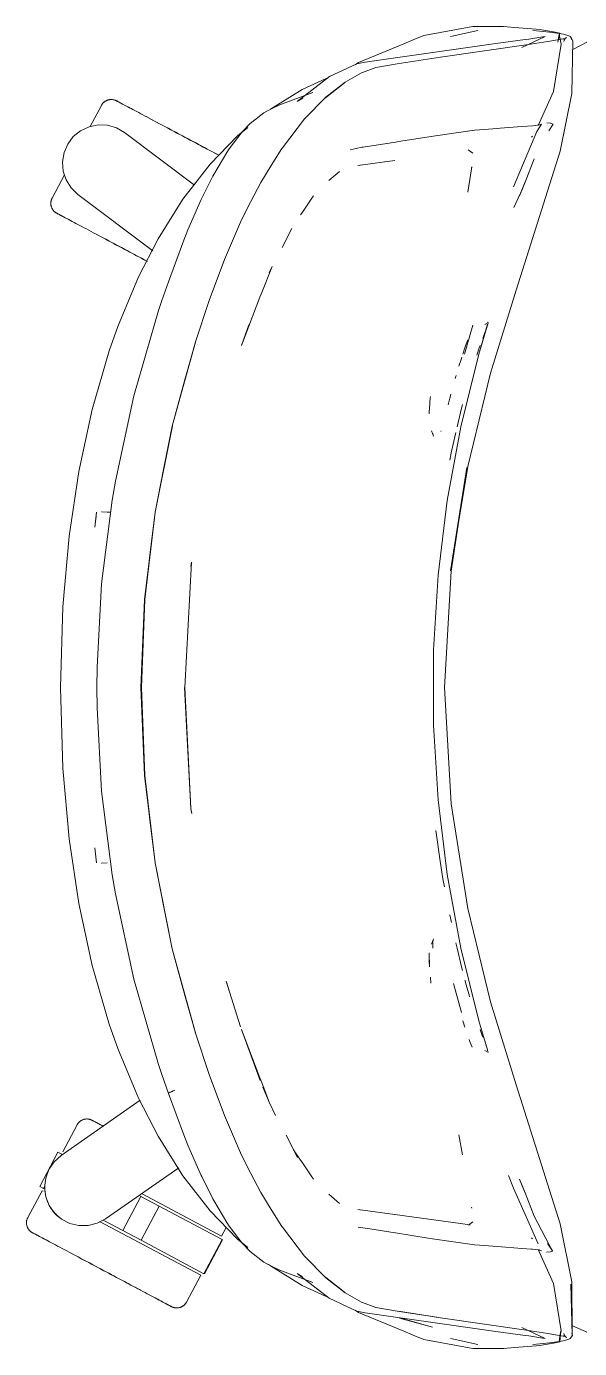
# Model space of a CAD drawing. Header units: millimetres. Extents: x 155927 to 295199, y -4084 to 97293.
# Drawn here: x 185761.5 to 185961.5, y 11072.8 to 11550.7 of the extents above; entities that cross this region are included whole.
import ezdxf

# ---------------------------------------------------------------- set-up
doc = ezdxf.new("R2010")
doc.units = ezdxf.units.MM
doc.header["$MEASUREMENT"] = 0
doc.layers.add('G-IMPT', color=8, linetype='CONTINUOUS', lineweight=9)
doc.layers.add('I-FURN', color=8, linetype='CONTINUOUS', lineweight=9)

msp = doc.modelspace()

# ---------------------------------------------------------------- linework, layer by layer
at = {"layer": 'G-IMPT'}
for p, q in [((185922.88, 11550.64), (185905.19, 11547.4)), ((185922.88, 11550.64), (185929.85, 11550.67)), ((185929.85, 11550.67), (185934.02, 11550.67)), ((185937.98, 11550.33), (185934.02, 11550.67)), ((185947.3, 11549.52), (185937.98, 11550.33)), ((185897.96, 11544.42), (185901.33, 11545.81)), ((185905.19, 11547.4), (185901.33, 11545.81)), ((185915.44, 11547.19), (185914.87, 11547.03)), ((185924.75, 11549.23), (185915.44, 11547.19)), ((185931.16, 11544.46), (185941.83, 11545.9)), ((185949.01, 11547.09), (185940.61, 11543.1)), ((185943.12, 11546.11), (185941.83, 11545.9)), ((185943.12, 11546.11), (185948.14, 11546.94)), ((185947.13, 11549.01), (185944.54, 11549.22)), ((185951.82, 11548.49), (185947.13, 11549.01)), ((185947.3, 11549.52), (185947.77, 11549.48)), ((185947.77, 11549.48), (185952.02, 11548.67)), ((185949.01, 11547.09), (185948.14, 11546.94)), ((185956.25, 11546.29), (185949.98, 11545.18)), ((185952.43, 11548.41), (185951.82, 11548.49)), ((185952.02, 11548.67), (185954.34, 11548.23)), ((185952.43, 11548.41), (185955.71, 11547.88)), ((185953.62, 11544.95), (185954.34, 11548.23)), ((185953.62, 11544.95), (185954.11, 11547.82)), ((185954.11, 11547.82), (185954.79, 11544.24)), ((185955.63, 11546.12), (185956.72, 11546.68)), ((185955.63, 11546.12), (185956.25, 11546.29)), ((185957.58, 11547.33), (185955.71, 11547.88)), ((185955.82, 11545.24), (185955.9, 11545.74)), ((185956.22, 11546.28), (185955.9, 11545.74)), ((185956.22, 11546.28), (185956.72, 11546.68)), ((185957.58, 11547.33), (185958.11, 11547)), ((185958.11, 11547), (185958.49, 11546.51)), ((185959.09, 11545.47), (185958.49, 11546.51)), ((185958.62, 11545.89), (185958.49, 11546.51)), ((185958.49, 11546.51), (185958.51, 11546.43)), ((185958.62, 11545.89), (185958.51, 11546.43)), ((185959.03, 11542.28), (185966.93, 11546.43)), ((185881.51, 11537.62), (185897.96, 11544.42)), ((185931.16, 11544.46), (185883.95, 11537.78)), ((185942.13, 11544.07), (185911.25, 11539.51)), ((185949.98, 11545.18), (185942.13, 11544.07)), ((185952.08, 11527.19), (185954.79, 11544.24)), ((185958.71, 11526.49), (185959.09, 11545.47)), ((185877.59, 11535.57), (185880.95, 11537.14)), ((185880.34, 11536.85), (185881.51, 11537.62)), ((185883.95, 11537.78), (185880.95, 11537.14)), ((185887.82, 11535.82), (185895.49, 11537.12)), ((185911.25, 11539.51), (185895.49, 11537.12)), ((185859.36, 11523.59), (185871.07, 11532.53)), ((185869.88, 11531.86), (185861.25, 11527.88)), ((185877.59, 11535.57), (185871.07, 11532.53)), ((185876.77, 11530.57), (185882.6, 11533.85)), ((185882.6, 11533.85), (185883.02, 11534.07)), ((185887.82, 11535.82), (185883.02, 11534.07)), ((185861.25, 11527.88), (185849.8, 11520.76)), ((185865.02, 11526.82), (185853.11, 11522.31)), ((185869.59, 11524.84), (185876.54, 11530.24)), ((185869.59, 11524.84), (185873.17, 11527.65)), ((185876.77, 11530.57), (185869.8, 11525.15)), ((185876.54, 11530.24), (185873.17, 11527.65)), ((185952.08, 11527.19), (185946.47, 11514.84)), ((185958.71, 11526.49), (185954.51, 11505.53)), ((185850.88, 11521.24), (185853.11, 11522.31)), ((185859.36, 11523.59), (185861.4, 11524.75)), ((185862.07, 11517.25), (185869.8, 11525.15)), ((185847.31, 11519.45), (185842.45, 11515.59)), ((185847.31, 11519.45), (185848.45, 11520.06)), ((185848.45, 11520.06), (185850.88, 11521.24)), ((185862.07, 11517.25), (185854.05, 11506.81)), ((185839.55, 11512.56), (185834.84, 11506.43)), ((185837.88, 11511.14), (185841.56, 11514.14)), ((185842.45, 11515.59), (185839.55, 11512.56)), ((185909.42, 11511.17), (185923.49, 11513.21)), ((185923.57, 11513.22), (185923.49, 11513.21)), ((185923.57, 11513.22), (185931.82, 11513.83)), ((185931.82, 11513.83), (185932.8, 11513.91)), ((185932.8, 11513.91), (185940.66, 11514.47)), ((185945.97, 11512.69), (185937.54, 11492.71)), ((185940.66, 11514.47), (185944.54, 11514.76)), ((185944.62, 11514.77), (185944.54, 11514.76)), ((185944.62, 11514.77), (185947, 11515.07)), ((185947.73, 11515.36), (185945.97, 11512.69)), ((185947.01, 11515.07), (185947, 11515.07)), ((185947.01, 11515.07), (185947.73, 11515.36)), ((185949.65, 11515.83), (185951, 11515.66)), ((185950.35, 11512.9), (185951.88, 11515.38)), ((185951.94, 11515.36), (185950.35, 11512.9)), ((185951.88, 11515.38), (185950.39, 11512.91)), ((185951, 11515.66), (185951.88, 11515.38)), ((185951.94, 11515.36), (185951.88, 11515.38)), ((185837.88, 11511.14), (185827.92, 11500.85)), ((185894.95, 11508.89), (185883.22, 11507.08)), ((185894.95, 11508.89), (185895.56, 11508.98)), ((185896.07, 11509.06), (185895.56, 11508.98)), ((185909.42, 11511.17), (185896.07, 11509.06)), ((185944.52, 11510.97), (185944.08, 11510.7)), ((185829.24, 11497.15), (185833.97, 11505.14)), ((185834.84, 11506.43), (185833.97, 11505.14)), ((185849.99, 11500.46), (185853.88, 11506.55)), ((185853.88, 11506.55), (185854.05, 11506.81)), ((185878.61, 11506.13), (185880.77, 11506.59)), ((185880.77, 11506.59), (185882.76, 11507.01)), ((185883.22, 11507.08), (185882.76, 11507.01)), ((185922.84, 11504.83), (185921.2, 11506.11)), ((185938.52, 11455.29), (185954.51, 11505.53)), ((185941.83, 11494.35), (185945.09, 11502.82)), ((185818.12, 11488.25), (185827.92, 11500.85)), ((185849.99, 11500.46), (185846.23, 11494.23)), ((185870.79, 11494.93), (185874.7, 11498.26)), ((185894.65, 11502.21), (185881.29, 11500.43)), ((185881.29, 11500.43), (185881.76, 11500.57)), ((185922.48, 11499.88), (185921.08, 11490.72)), ((185922.48, 11499.88), (185922.44, 11499.53)), ((185828.94, 11496.55), (185824.93, 11488.54)), ((185828.94, 11496.55), (185829.24, 11497.15)), ((185842.66, 11487.44), (185846.23, 11494.23)), ((185941.84, 11494.55), (185939.81, 11489.43)), ((185939.82, 11489.45), (185941.84, 11494.55)), ((185941.83, 11494.35), (185939.82, 11489.45)), ((185809.14, 11473.95), (185818.12, 11488.25)), ((185824.71, 11488.09), (185824.93, 11488.54)), ((185864.52, 11488.29), (185861.03, 11483.16)), ((185864.52, 11488.29), (185865.27, 11489.4)), ((185940.81, 11491.97), (185937.77, 11485.26)), ((185824.71, 11488.09), (185819.94, 11477.14)), ((185842.66, 11487.44), (185839.27, 11480.71)), ((185833.09, 11466.48), (185839.27, 11480.71)), ((185861.03, 11483.16), (185860.63, 11482.58)), ((185802.05, 11460.18), (185809.14, 11473.95)), ((185819.94, 11477.14), (185818.46, 11473.45)), ((185857.5, 11477.69), (185853.95, 11470.71)), ((185812.86, 11458.38), (185818.46, 11473.45)), ((185827.63, 11451.6), (185833.09, 11466.48)), ((185794.54, 11442.2), (185802.05, 11460.18)), ((185846.6, 11454.52), (185850.32, 11463.85)), ((185850.32, 11463.85), (185849.32, 11461.6)), ((185812.86, 11458.38), (185810.52, 11451.56)), ((185929.34, 11425.32), (185938.52, 11455.29)), ((185809.33, 11447.95), (185810.52, 11451.56)), ((185827.63, 11451.6), (185822.63, 11436.69)), ((185839.22, 11435.35), (185845.94, 11452.8)), ((185845.94, 11452.8), (185846.6, 11454.52)), ((185809.33, 11447.95), (185800.38, 11417.13)), ((185794.54, 11442.2), (185791.46, 11433.47)), ((185839.22, 11435.35), (185841.95, 11442.78)), ((185919.92, 11432.26), (185922.95, 11442.69)), ((185925.11, 11432.27), (185928.38, 11443.49)), ((185925.11, 11432.27), (185928.23, 11443.09)), ((185925.11, 11432.27), (185928.17, 11442.8)), ((185927.29, 11442.95), (185927.9, 11443.34)), ((185927.29, 11442.95), (185927.5, 11443.1)), ((185928.17, 11442.8), (185928.23, 11443.09)), ((185928.38, 11443.49), (185928.25, 11443.73)), ((185814.24, 11406.19), (185822.63, 11436.69)), ((185814.24, 11406.19), (185822.67, 11436.6)), ((185818.9, 11423.44), (185822.67, 11436.6)), ((185921.04, 11437.44), (185920.28, 11435.28)), ((185926.49, 11438.04), (185926.84, 11439.02)), ((185926.84, 11439.02), (185927.24, 11440.09)), ((185791.46, 11433.47), (185785.29, 11412.23)), ((185918.56, 11405.95), (185925.11, 11432.27)), ((185918.88, 11431.13), (185918.63, 11430.34)), ((185920.03, 11434.56), (185919.26, 11432.26)), ((185920.03, 11434.56), (185920.28, 11435.28)), ((185924.48, 11432.26), (185924.33, 11431.81)), ((185924.48, 11432.26), (185925.22, 11434.49)), ((185925.51, 11435.29), (185925.22, 11434.49)), ((185918.63, 11430.34), (185917.84, 11427.85)), ((185818.9, 11423.44), (185814.24, 11406.19)), ((185916.85, 11424.56), (185916.52, 11423.44)), ((185929.34, 11425.32), (185921.03, 11391.63)), ((185793.72, 11386.34), (185800.38, 11417.13)), ((185907.52, 11416.41), (185907.56, 11416.9)), ((185914.94, 11417.77), (185913.95, 11413.91)), ((185914.94, 11417.77), (185914.55, 11416.24)), ((185785.29, 11412.23), (185780.47, 11389.86)), ((185907.25, 11412.71), (185907.15, 11411.33)), ((185907.25, 11412.71), (185907.52, 11416.41)), ((185917.25, 11405.93), (185918.8, 11412.69)), ((185918.8, 11412.69), (185919.14, 11413.97)), ((185907.14, 11410.64), (185907.15, 11411.33)), ((185808.07, 11375.06), (185814.28, 11406.31)), ((185814.28, 11406.31), (185808.07, 11375.14)), ((185814.24, 11406.19), (185811.17, 11391.17)), ((185908.68, 11402.54), (185907.99, 11404.49)), ((185908.68, 11402.54), (185908.46, 11403.59)), ((185911.35, 11404.22), (185911.48, 11404.55)), ((185911.37, 11404.22), (185911.48, 11404.55)), ((185918.56, 11405.95), (185913.63, 11379.28)), ((185915.09, 11396.54), (185916.79, 11403.96)), ((185914.61, 11393.91), (185915.09, 11396.54)), ((185776.98, 11366.44), (185780.47, 11389.86)), ((185808.07, 11375.06), (185811.17, 11391.17)), ((185921.03, 11391.63), (185914.77, 11353.89)), ((185914.77, 11353.89), (185920.77, 11391.25)), ((185915.03, 11353.72), (185920.77, 11391.25)), ((185792.53, 11379.42), (185793.72, 11386.34)), ((185788.72, 11349.25), (185792.53, 11379.42)), ((185913.63, 11379.28), (185910.34, 11352.36)), ((185786.88, 11375.15), (185786.23, 11369.73)), ((185786.8, 11373.5), (185786.23, 11369.73)), ((185788.65, 11375.18), (185790.74, 11375.1)), ((185788.65, 11375.18), (185788.76, 11375.18)), ((185791.98, 11375.06), (185790.74, 11375.1)), ((185804.24, 11343.55), (185808.07, 11375.14)), ((185804.28, 11343.51), (185808.07, 11375.06)), ((185806.12, 11359.59), (185808.07, 11375.06)), ((185774.72, 11340.87), (185776.98, 11366.44)), ((185806.12, 11359.59), (185804.28, 11343.51)), ((185818.74, 11311.73), (185821.24, 11357.07)), ((185821.24, 11357.07), (185821.01, 11355.46)), ((185821.01, 11355.46), (185821.24, 11356.76)), ((185821.29, 11357.01), (185821.24, 11356.76)), ((185908.68, 11325.29), (185910.34, 11352.36)), ((185915.03, 11353.72), (185912.67, 11311.73)), ((185787.11, 11319.04), (185788.72, 11349.25)), ((185773.87, 11311.73), (185774.72, 11340.87)), ((185802.91, 11311.73), (185804.24, 11343.55)), ((185804.28, 11343.51), (185803.14, 11311.73)), ((185804.28, 11343.51), (185803.61, 11328.62)), ((185803.61, 11328.62), (185803.14, 11311.73)), ((185908.68, 11298.17), (185908.68, 11325.29)), ((185787.11, 11319.04), (185787.01, 11311.73)), ((185774.72, 11282.59), (185773.87, 11311.73)), ((185787.11, 11304.42), (185787.01, 11311.73)), ((185804.24, 11279.91), (185802.91, 11311.73)), ((185803.61, 11294.85), (185803.14, 11311.73)), ((185804.28, 11279.95), (185803.14, 11311.73)), ((185818.68, 11311.73), (185821.01, 11268)), ((185818.74, 11311.73), (185821.01, 11268)), ((185915.03, 11269.74), (185912.67, 11311.73)), ((185787.11, 11304.42), (185788.72, 11274.22)), ((185908.68, 11298.17), (185910.34, 11271.1)), ((185803.61, 11294.85), (185804.28, 11279.95)), ((185776.98, 11257.02), (185774.72, 11282.59)), ((185804.24, 11279.91), (185808.07, 11248.32)), ((185804.28, 11279.95), (185808.07, 11248.4)), ((185804.28, 11279.95), (185806.12, 11263.88)), ((185788.72, 11274.22), (185792.53, 11244.05)), ((185913.63, 11244.18), (185910.34, 11271.1)), ((185921.03, 11231.83), (185915.03, 11269.74)), ((185808.07, 11248.4), (185806.12, 11263.88)), ((185821.01, 11268), (185821.27, 11266.23)), ((185821.01, 11268), (185821.24, 11266.7)), ((185821.29, 11266.45), (185821.24, 11266.7)), ((185909.72, 11258.33), (185909.53, 11259.99)), ((185780.47, 11233.6), (185776.98, 11257.02)), ((185911.01, 11249.81), (185909.72, 11258.33)), ((185786.88, 11248.32), (185786.23, 11253.73)), ((185911.01, 11249.81), (185911.86, 11244.18)), ((185790.74, 11248.36), (185788.65, 11248.29)), ((185788.65, 11248.29), (185788.76, 11248.29)), ((185814.24, 11217.27), (185808.07, 11248.4)), ((185808.07, 11248.4), (185811.17, 11232.3)), ((185814.24, 11217.27), (185808.07, 11248.32)), ((185792.53, 11244.05), (185793.72, 11237.13)), ((185911.86, 11244.18), (185912.11, 11242.56)), ((185912.66, 11239.65), (185912.11, 11242.56)), ((185918.56, 11217.51), (185913.63, 11244.18)), ((185800.38, 11206.34), (185793.72, 11237.13)), ((185785.29, 11211.24), (185780.47, 11233.6)), ((185814.24, 11217.27), (185811.17, 11232.3)), ((185921.03, 11231.83), (185929.34, 11198.15)), ((185914.59, 11229.55), (185915.13, 11226.74)), ((185908.68, 11220.92), (185907.99, 11218.97)), ((185908.46, 11219.87), (185908.68, 11220.92)), ((185818.9, 11200.03), (185814.24, 11217.27)), ((185814.24, 11217.27), (185822.63, 11186.78)), ((185814.24, 11217.27), (185822.67, 11186.86)), ((185907.14, 11215.86), (185907.23, 11210.81)), ((185907.14, 11215.86), (185907.15, 11213.08)), ((185908.42, 11217.71), (185908.43, 11217.57)), ((185908.46, 11219.87), (185908.43, 11217.57)), ((185916.79, 11219.5), (185917.24, 11217.53)), ((185918.8, 11210.78), (185917.24, 11217.53)), ((185918.56, 11217.51), (185925.11, 11191.19)), ((185791.46, 11189.99), (185785.29, 11211.24)), ((185907.23, 11210.81), (185907.15, 11213.08)), ((185800.38, 11206.34), (185809.33, 11175.51)), ((185907.54, 11207.01), (185907.75, 11204.92)), ((185918.8, 11210.78), (185919.13, 11209.48)), ((185833.69, 11205.59), (185834.77, 11202.15)), ((185833.69, 11205.59), (185838.94, 11189.1)), ((185918.83, 11194.29), (185915.9, 11204.76)), ((185920.1, 11205.76), (185920.05, 11205.94)), ((185920.42, 11204.62), (185920.1, 11205.76)), ((185920.42, 11204.62), (185921.53, 11200.62)), ((185818.9, 11200.03), (185822.67, 11186.86)), ((185921.53, 11200.62), (185921.74, 11199.93)), ((185938.52, 11168.17), (185929.34, 11198.15)), ((185791.46, 11189.99), (185794.54, 11181.26)), ((185839.22, 11188.11), (185846.04, 11169.71)), ((185839.22, 11188.11), (185845.94, 11170.67)), ((185919.27, 11191.2), (185920, 11188.99)), ((185925.11, 11191.19), (185928.19, 11180.77)), ((185926.27, 11186), (185925.53, 11188.09)), ((185822.63, 11186.78), (185827.63, 11171.86)), ((185921.99, 11183.44), (185921.61, 11184.45)), ((185921.99, 11183.44), (185922.6, 11181.78)), ((185926.27, 11186), (185926.51, 11185.34)), ((185794.54, 11181.26), (185802.05, 11163.29)), ((185927.29, 11180.51), (185927.5, 11180.37)), ((185927.29, 11180.51), (185927.9, 11180.13)), ((185928.25, 11180.5), (185928.19, 11180.77)), ((185928.33, 11180.2), (185928.25, 11180.5)), ((185928.29, 11179.74), (185928.38, 11179.97)), ((185928.38, 11179.97), (185928.33, 11180.2)), ((185809.33, 11175.51), (185810.52, 11171.9)), ((185812.93, 11164.97), (185810.52, 11171.9)), ((185833.09, 11156.98), (185827.63, 11171.86)), ((185845.94, 11170.67), (185846.6, 11168.94)), ((185849.32, 11161.86), (185846.6, 11168.94)), ((185938.52, 11168.17), (185954.51, 11117.93)), ((185809.14, 11149.51), (185802.05, 11163.29)), ((185812.89, 11164.97), (185812.93, 11165.1)), ((185818.46, 11150.01), (185812.89, 11164.97)), ((185812.93, 11165.1), (185813.33, 11165.37)), ((185812.93, 11165.1), (185812.94, 11165.15)), ((185812.93, 11165.1), (185812.93, 11164.97)), ((185813.33, 11165.37), (185812.94, 11165.15)), ((185814.16, 11165.75), (185813.33, 11165.37)), ((185813.51, 11165.48), (185813.33, 11165.37)), ((185814.16, 11165.75), (185813.51, 11165.48)), ((185814.16, 11165.75), (185815.21, 11166.18)), ((185814.16, 11165.75), (185814.62, 11165.95)), ((185815.21, 11166.18), (185814.62, 11165.95)), ((185849.32, 11161.86), (185847.01, 11167.3)), ((185851.52, 11157.01), (185849.32, 11161.86)), ((185833.09, 11156.98), (185839.27, 11142.75)), ((185818.12, 11135.21), (185809.14, 11149.51)), ((185819.94, 11146.33), (185818.46, 11150.01)), ((185855.39, 11149.97), (185859.58, 11141.86)), ((185917.8, 11150.06), (185919.22, 11142.81)), ((185824.71, 11135.37), (185819.94, 11146.33)), ((185858.07, 11144.64), (185860.63, 11140.88)), ((185858.07, 11144.64), (185859.58, 11141.86)), ((185842.66, 11136.03), (185839.27, 11142.75)), ((185860.63, 11140.88), (185861.03, 11140.3)), ((185861.03, 11140.3), (185864.52, 11135.17)), ((185818.12, 11135.21), (185827.92, 11122.61)), ((185824.93, 11134.93), (185824.71, 11135.37)), ((185824.71, 11135.37), (185829.24, 11126.32)), ((185824.71, 11135.37), (185828.94, 11126.92)), ((185824.93, 11134.93), (185829.24, 11126.32)), ((185842.66, 11136.03), (185846.23, 11129.24)), ((185864.52, 11135.17), (185865.27, 11134.07)), ((185935.79, 11135.34), (185937.54, 11130.75)), ((185937.54, 11130.75), (185946.46, 11110.59)), ((185941.83, 11129.12), (185939.82, 11134.02)), ((185939.82, 11134.02), (185941.84, 11128.91)), ((185941.84, 11128.91), (185940.05, 11133.44)), ((185829.24, 11126.32), (185828.94, 11126.92)), ((185829.24, 11126.32), (185833.97, 11118.32)), ((185849.99, 11123.01), (185846.23, 11129.24)), ((185870.79, 11128.54), (185874.7, 11125.2)), ((185945.09, 11120.65), (185941.83, 11129.12)), ((185837.88, 11112.32), (185827.92, 11122.61)), ((185849.99, 11123.01), (185853.88, 11116.91)), ((185894.65, 11121.26), (185881.29, 11123.04)), ((185881.29, 11123.04), (185881.76, 11122.89)), ((185894.65, 11121.26), (185921.98, 11117.52)), ((185922.48, 11123.58), (185922.44, 11123.93)), ((185945.09, 11120.65), (185950.37, 11110.54)), ((185834.84, 11117.03), (185833.97, 11118.32)), ((185839.55, 11110.9), (185834.84, 11117.03)), ((185854.05, 11116.65), (185853.88, 11116.91)), ((185862.07, 11106.22), (185854.05, 11116.65)), ((185886.46, 11115.9), (185881.39, 11116.65)), ((185886.46, 11115.9), (185893.29, 11114.84)), ((185922.84, 11118.64), (185921.27, 11117.39)), ((185921.48, 11117.43), (185921.72, 11117.47)), ((185921.98, 11117.52), (185921.72, 11117.47)), ((185954.51, 11117.93), (185958.71, 11096.97)), ((185841.56, 11109.32), (185837.88, 11112.32)), ((185839.55, 11110.9), (185842.45, 11107.88)), ((185893.29, 11114.84), (185894.95, 11114.58)), ((185906.73, 11112.71), (185894.95, 11114.58)), ((185908.28, 11112.47), (185906.73, 11112.71)), ((185923.49, 11110.26), (185908.28, 11112.47)), ((185944.08, 11112.76), (185944.52, 11112.49)), ((185951.72, 11108.08), (185949.88, 11110.79)), ((185847.31, 11104.01), (185842.45, 11107.88)), ((185869.8, 11098.32), (185862.07, 11106.22)), ((185923.49, 11110.26), (185923.57, 11110.25)), ((185923.57, 11110.25), (185931.82, 11109.63)), ((185940.66, 11108.99), (185931.82, 11109.63)), ((185940.66, 11108.99), (185944.07, 11108.74)), ((185944.44, 11108.7), (185944.07, 11108.74)), ((185944.44, 11108.7), (185946.9, 11108.42)), ((185952.08, 11096.27), (185946.49, 11108.57)), ((185946.9, 11108.42), (185946.97, 11108.39)), ((185947.74, 11108.12), (185946.97, 11108.39)), ((185949.47, 11107.64), (185951, 11107.81)), ((185951.72, 11108.08), (185950.37, 11110.54)), ((185951, 11107.81), (185951.69, 11107.95)), ((185951.69, 11107.95), (185951.72, 11108.08)), ((185951.72, 11108.08), (185951.75, 11108.25)), ((185848.45, 11103.4), (185847.31, 11104.01)), ((185848.45, 11103.4), (185850.88, 11102.22)), ((185849.8, 11102.71), (185849.04, 11103.21)), ((185849.8, 11102.71), (185861.25, 11095.58)), ((185850.88, 11102.22), (185853.11, 11101.15)), ((185865.02, 11096.64), (185853.11, 11101.15)), ((185859.36, 11099.87), (185871.01, 11090.96)), ((185859.36, 11099.87), (185861.31, 11098.76)), ((185876.54, 11093.22), (185869.59, 11098.62)), ((185869.59, 11098.62), (185873.17, 11095.81)), ((185869.8, 11098.32), (185876.77, 11092.9)), ((185958.71, 11096.97), (185958.75, 11078.11)), ((185861.25, 11095.58), (185869.88, 11091.6)), ((185876.54, 11093.22), (185873.17, 11095.81)), ((185876.77, 11092.9), (185882.6, 11089.61)), ((185952.08, 11096.27), (185954.79, 11079.23)), ((185958.27, 11096.09), (185958.85, 11077.64)), ((185958.27, 11096.09), (185958.75, 11078.11)), ((185871.01, 11090.96), (185877.59, 11087.89)), ((185877.59, 11087.89), (185880.95, 11086.33)), ((185883.02, 11089.4), (185882.6, 11089.61)), ((185883.02, 11089.4), (185887.82, 11087.64)), ((185887.82, 11087.64), (185895.49, 11086.34)), ((185880.34, 11086.61), (185881.51, 11085.84)), ((185883.95, 11085.68), (185880.95, 11086.33)), ((185881.51, 11085.84), (185897.96, 11079.04)), ((185931.16, 11079.01), (185883.95, 11085.68)), ((185910.65, 11084.04), (185895.49, 11086.34)), ((185910.65, 11084.04), (185896.06, 11086.28)), ((185911.25, 11083.95), (185896.06, 11086.28)), ((185908.37, 11080.55), (185896.38, 11083.8)), ((185908.37, 11080.55), (185896.48, 11083.91)), ((185911.25, 11083.95), (185942.13, 11079.4)), ((185897.96, 11079.04), (185901.33, 11077.65)), ((185905.19, 11076.06), (185901.33, 11077.65)), ((185931.16, 11079.01), (185941.83, 11077.57)), ((185940.58, 11080.38), (185949.01, 11076.37)), ((185943.12, 11077.35), (185941.83, 11077.57)), ((185942.13, 11079.4), (185949.98, 11078.28)), ((185948.14, 11076.52), (185943.12, 11077.35)), ((185956.25, 11077.17), (185949.98, 11078.28)), ((185954.11, 11075.65), (185954.79, 11079.23)), ((185954.11, 11075.65), (185954.73, 11079.19)), ((185954.73, 11079.19), (185954.34, 11075.24)), ((185955.63, 11077.34), (185956.72, 11076.78)), ((185955.63, 11077.34), (185956.25, 11077.17)), ((185955.9, 11077.72), (185955.82, 11078.22)), ((185955.9, 11077.72), (185956.22, 11077.18)), ((185956.22, 11077.18), (185956.72, 11076.78)), ((185958.88, 11077.53), (185958.49, 11076.95)), ((185958.88, 11077.53), (185958.69, 11078.39)), ((185958.69, 11078.39), (185958.72, 11078.28)), ((185958.75, 11078.11), (185958.72, 11078.28)), ((185966.91, 11077.51), (185958.74, 11081.08)), ((185958.85, 11077.64), (185958.75, 11078.11)), ((185922.88, 11072.82), (185905.19, 11076.06)), ((185915.44, 11076.27), (185914.87, 11076.43)), ((185924.75, 11074.23), (185915.44, 11076.27)), ((185922.88, 11072.82), (185929.85, 11072.79)), ((185934.02, 11072.79), (185929.85, 11072.79)), ((185937.98, 11073.13), (185934.02, 11072.79)), ((185937.98, 11073.13), (185947.3, 11073.94)), ((185947.13, 11074.46), (185944.54, 11074.24)), ((185947.13, 11074.46), (185951.82, 11074.97)), ((185947.3, 11073.94), (185947.77, 11073.98)), ((185952.02, 11074.79), (185947.77, 11073.98)), ((185949.01, 11076.37), (185948.14, 11076.52)), ((185952.43, 11075.05), (185951.82, 11074.97)), ((185952.02, 11074.79), (185954.34, 11075.24)), ((185952.43, 11075.05), (185955.71, 11075.59)), ((185955.71, 11075.59), (185957.58, 11076.14)), ((185958.11, 11076.46), (185957.58, 11076.14)), ((185958.11, 11076.46), (185958.49, 11076.95))]:
    msp.add_line(p, q, dxfattribs=at)
at = {"layer": 'I-FURN'}
for p, q in [((185788.65, 11522.11), (185784.62, 11514.53)), ((185788.65, 11522.11), (185788.73, 11522.25)), ((185788.73, 11522.25), (185788.81, 11522.39)), ((185788.81, 11522.39), (185788.9, 11522.52)), ((185788.9, 11522.52), (185788.99, 11522.65)), ((185788.99, 11522.65), (185789.09, 11522.78)), ((185789.09, 11522.78), (185789.2, 11522.9)), ((185789.2, 11522.9), (185789.31, 11523.02)), ((185789.31, 11523.02), (185789.42, 11523.13)), ((185789.42, 11523.13), (185789.54, 11523.24)), ((185789.54, 11523.24), (185789.67, 11523.35)), ((185789.67, 11523.35), (185789.79, 11523.45)), ((185789.79, 11523.45), (185789.92, 11523.54)), ((185789.92, 11523.54), (185790.06, 11523.63)), ((185790.06, 11523.63), (185790.2, 11523.71)), ((185790.2, 11523.71), (185790.34, 11523.79)), ((185790.34, 11523.79), (185790.48, 11523.86)), ((185790.48, 11523.86), (185790.63, 11523.93)), ((185790.63, 11523.93), (185790.78, 11523.99)), ((185790.78, 11523.99), (185790.93, 11524.04)), ((185790.93, 11524.04), (185791.08, 11524.09)), ((185791.08, 11524.09), (185791.24, 11524.13)), ((185791.24, 11524.13), (185791.4, 11524.17)), ((185791.4, 11524.17), (185791.56, 11524.2)), ((185791.56, 11524.2), (185791.72, 11524.22)), ((185791.72, 11524.22), (185791.88, 11524.24)), ((185791.88, 11524.24), (185792.04, 11524.25)), ((185792.04, 11524.25), (185792.2, 11524.25)), ((185792.2, 11524.25), (185792.36, 11524.25)), ((185792.36, 11524.25), (185792.52, 11524.24)), ((185792.52, 11524.24), (185792.68, 11524.22)), ((185792.68, 11524.22), (185792.84, 11524.2)), ((185792.84, 11524.2), (185793, 11524.17)), ((185793, 11524.17), (185793.16, 11524.14)), ((185793.16, 11524.14), (185793.31, 11524.09)), ((185793.31, 11524.09), (185793.47, 11524.05)), ((185793.47, 11524.05), (185793.62, 11523.99)), ((185793.62, 11523.99), (185793.77, 11523.93)), ((185793.77, 11523.93), (185793.92, 11523.87)), ((185793.92, 11523.87), (185794.06, 11523.8)), ((185794.06, 11523.8), (185794.1, 11523.78)), ((185794.1, 11523.78), (185794.12, 11523.77)), ((185794.1, 11523.77), (185794.1, 11523.78)), ((185794.15, 11523.75), (185794.1, 11523.77)), ((185794.12, 11523.77), (185794.18, 11523.73)), ((185794.23, 11523.71), (185794.15, 11523.75)), ((185794.18, 11523.73), (185794.28, 11523.68)), ((185794.35, 11523.64), (185794.23, 11523.71)), ((185794.28, 11523.68), (185794.42, 11523.61)), ((185794.51, 11523.56), (185794.35, 11523.64)), ((185794.42, 11523.61), (185794.6, 11523.51)), ((185794.71, 11523.45), (185794.51, 11523.56)), ((185794.6, 11523.51), (185794.82, 11523.39)), ((185794.95, 11523.32), (185794.71, 11523.45)), ((185794.82, 11523.39), (185795.08, 11523.26)), ((185795.23, 11523.17), (185794.95, 11523.32)), ((185795.08, 11523.26), (185795.37, 11523.1)), ((185795.55, 11523.01), (185795.23, 11523.17)), ((185795.37, 11523.1), (185795.71, 11522.92)), ((185795.91, 11522.82), (185795.55, 11523.01)), ((185795.71, 11522.92), (185796.08, 11522.72)), ((185796.3, 11522.61), (185795.91, 11522.82)), ((185796.08, 11522.72), (185796.49, 11522.5)), ((185796.73, 11522.38), (185796.3, 11522.61)), ((185796.49, 11522.5), (185796.94, 11522.27)), ((185797.19, 11522.13), (185796.73, 11522.38)), ((185796.94, 11522.27), (185797.42, 11522.01)), ((185797.7, 11521.86), (185797.19, 11522.13)), ((185797.42, 11522.01), (185797.94, 11521.74)), ((185798.23, 11521.58), (185797.7, 11521.86)), ((185797.94, 11521.74), (185798.49, 11521.44)), ((185798.8, 11521.28), (185798.23, 11521.58)), ((185798.49, 11521.44), (185799.07, 11521.13)), ((185799.4, 11520.96), (185798.8, 11521.28)), ((185800.04, 11520.62), (185799.4, 11520.96)), ((185800.7, 11520.27), (185800.04, 11520.62)), ((185801.39, 11519.9), (185800.7, 11520.27)), ((185802.12, 11519.51), (185801.39, 11519.9)), ((185802.87, 11519.12), (185802.12, 11519.51)), ((185803.64, 11518.7), (185802.87, 11519.12)), ((185804.44, 11518.28), (185803.64, 11518.7)), ((185805.27, 11517.84), (185804.44, 11518.28)), ((185804.82, 11518.08), (185805.65, 11517.63)), ((185806.11, 11517.39), (185805.27, 11517.84)), ((185805.65, 11517.63), (185806.51, 11517.18)), ((185806.98, 11516.93), (185806.11, 11517.39)), ((185806.51, 11517.18), (185807.39, 11516.71)), ((185807.87, 11516.46), (185806.98, 11516.93)), ((185778.49, 11510.86), (185781.11, 11512.99)), ((185781.11, 11512.99), (185784.16, 11514.44)), ((185784.16, 11514.44), (185787.46, 11515.11)), ((185787.46, 11515.11), (185790.83, 11514.97)), ((185790.83, 11514.97), (185794.07, 11514.02)), ((185794.07, 11514.02), (185796.99, 11512.33)), ((185796.99, 11512.33), (185822.31, 11493.26)), ((185807.39, 11516.71), (185808.28, 11516.23)), ((185808.77, 11515.97), (185807.87, 11516.46)), ((185808.28, 11516.23), (185809.2, 11515.75)), ((185809.7, 11515.48), (185808.77, 11515.97)), ((185809.2, 11515.75), (185810.13, 11515.25)), ((185810.64, 11514.98), (185809.7, 11515.48)), ((185810.13, 11515.25), (185811.07, 11514.75)), ((185811.59, 11514.48), (185810.64, 11514.98)), ((185811.07, 11514.75), (185812.03, 11514.24)), ((185812.55, 11513.97), (185811.59, 11514.48)), ((185812.03, 11514.24), (185813, 11513.73)), ((185813.52, 11513.45), (185812.55, 11513.97)), ((185813, 11513.73), (185813.98, 11513.21)), ((185814.51, 11512.93), (185813.52, 11513.45)), ((185813.98, 11513.21), (185814.96, 11512.68)), ((185815.5, 11512.4), (185814.51, 11512.93)), ((185814.96, 11512.68), (185815.96, 11512.15)), ((185816.5, 11511.87), (185815.5, 11512.4)), ((185815.96, 11512.15), (185816.96, 11511.62)), ((185775.14, 11505.07), (185776.46, 11508.17)), ((185776.46, 11508.17), (185778.49, 11510.86)), ((185817.5, 11511.34), (185816.5, 11511.87)), ((185816.96, 11511.62), (185817.96, 11511.09)), ((185818.5, 11510.8), (185817.5, 11511.34)), ((185817.96, 11511.09), (185818.96, 11510.56)), ((185819.51, 11510.27), (185818.5, 11510.8)), ((185818.96, 11510.56), (185819.97, 11510.02)), ((185820.51, 11509.73), (185819.51, 11510.27)), ((185819.97, 11510.02), (185820.97, 11509.49)), ((185821.51, 11509.2), (185820.51, 11509.73)), ((185820.97, 11509.49), (185821.98, 11508.95)), ((185822.51, 11508.67), (185821.51, 11509.2)), ((185821.98, 11508.95), (185822.97, 11508.42)), ((185823.51, 11508.14), (185822.51, 11508.67)), ((185822.97, 11508.42), (185823.96, 11507.9)), ((185824.5, 11507.62), (185823.51, 11508.14)), ((185823.96, 11507.9), (185824.95, 11507.37)), ((185825.47, 11507.09), (185824.5, 11507.62)), ((185824.95, 11507.37), (185825.92, 11506.86)), ((185774.59, 11501.74), (185775.14, 11505.07)), ((185826.44, 11506.58), (185825.47, 11507.09)), ((185825.92, 11506.86), (185826.89, 11506.34)), ((185827.4, 11506.07), (185826.44, 11506.58)), ((185826.89, 11506.34), (185827.84, 11505.84)), ((185828.34, 11505.57), (185827.4, 11506.07)), ((185827.84, 11505.84), (185828.77, 11505.34)), ((185829.27, 11505.07), (185828.34, 11505.57)), ((185828.77, 11505.34), (185829.7, 11504.85)), ((185830.19, 11504.59), (185829.27, 11505.07)), ((185829.7, 11504.85), (185830.6, 11504.37)), ((185831.08, 11504.11), (185830.19, 11504.59)), ((185774.86, 11498.38), (185774.59, 11501.74)), ((185775.92, 11495.17), (185774.86, 11498.38)), ((185775.31, 11497.02), (185770.84, 11488.61)), ((185777.72, 11492.32), (185775.92, 11495.17)), ((185770.62, 11488.13), (185770.68, 11488.28)), ((185770.68, 11488.28), (185770.74, 11488.43)), ((185770.74, 11488.43), (185770.82, 11488.57)), ((185770.82, 11488.57), (185770.84, 11488.61)), ((185780.15, 11489.98), (185777.72, 11492.32)), ((185807.22, 11469.59), (185780.15, 11489.98)), ((185770.36, 11486.71), (185770.37, 11486.87)), ((185770.37, 11486.55), (185770.36, 11486.71)), ((185770.37, 11486.87), (185770.38, 11487.03)), ((185770.38, 11486.39), (185770.37, 11486.55)), ((185770.38, 11487.03), (185770.39, 11487.19)), ((185770.39, 11486.23), (185770.38, 11486.39)), ((185770.39, 11487.19), (185770.41, 11487.35)), ((185770.42, 11486.07), (185770.39, 11486.23)), ((185770.41, 11487.35), (185770.44, 11487.51)), ((185770.45, 11485.91), (185770.42, 11486.07)), ((185770.44, 11487.51), (185770.48, 11487.67)), ((185770.48, 11485.75), (185770.45, 11485.91)), ((185770.48, 11487.67), (185770.52, 11487.83)), ((185770.52, 11485.6), (185770.48, 11485.75)), ((185770.52, 11487.83), (185770.57, 11487.98)), ((185770.57, 11485.44), (185770.52, 11485.6)), ((185770.57, 11487.98), (185770.62, 11488.13)), ((185770.63, 11485.29), (185770.57, 11485.44)), ((185770.69, 11485.14), (185770.63, 11485.29)), ((185770.75, 11485), (185770.69, 11485.14)), ((185770.82, 11484.85), (185770.75, 11485)), ((185770.9, 11484.71), (185770.82, 11484.85)), ((185770.98, 11484.57), (185770.9, 11484.71)), ((185771.07, 11484.44), (185770.98, 11484.57)), ((185771.17, 11484.31), (185771.07, 11484.44)), ((185771.27, 11484.18), (185771.17, 11484.31)), ((185771.37, 11484.06), (185771.27, 11484.18)), ((185771.48, 11483.94), (185771.37, 11484.06)), ((185771.59, 11483.82), (185771.48, 11483.94)), ((185771.71, 11483.71), (185771.59, 11483.82)), ((185771.83, 11483.61), (185771.71, 11483.71)), ((185771.96, 11483.51), (185771.83, 11483.61)), ((185772.09, 11483.41), (185771.96, 11483.51)), ((185772.22, 11483.32), (185772.09, 11483.41)), ((185772.36, 11483.24), (185772.22, 11483.32)), ((185772.5, 11483.16), (185772.36, 11483.24)), ((185772.51, 11483.16), (185772.5, 11483.16)), ((185772.5, 11483.16), (185772.52, 11483.15)), ((185772.55, 11483.14), (185772.51, 11483.16)), ((185772.52, 11483.15), (185772.58, 11483.12)), ((185772.63, 11483.09), (185772.55, 11483.14)), ((185772.58, 11483.12), (185772.68, 11483.07)), ((185772.75, 11483.03), (185772.63, 11483.09)), ((185772.68, 11483.07), (185772.82, 11482.99)), ((185772.92, 11482.94), (185772.75, 11483.03)), ((185772.82, 11482.99), (185773, 11482.9)), ((185773.12, 11482.83), (185772.92, 11482.94)), ((185773, 11482.9), (185773.22, 11482.78)), ((185773.36, 11482.71), (185773.12, 11482.83)), ((185773.22, 11482.78), (185773.48, 11482.64)), ((185773.64, 11482.56), (185773.36, 11482.71)), ((185773.48, 11482.64), (185773.78, 11482.48)), ((185773.96, 11482.39), (185773.64, 11482.56)), ((185773.78, 11482.48), (185774.11, 11482.3)), ((185774.31, 11482.2), (185773.96, 11482.39)), ((185774.11, 11482.3), (185774.49, 11482.11)), ((185774.7, 11481.99), (185774.31, 11482.2)), ((185774.49, 11482.11), (185774.9, 11481.89)), ((185775.13, 11481.76), (185774.7, 11481.99)), ((185774.9, 11481.89), (185775.34, 11481.65)), ((185775.6, 11481.52), (185775.13, 11481.76)), ((185775.34, 11481.65), (185775.83, 11481.4)), ((185776.1, 11481.25), (185775.6, 11481.52)), ((185775.83, 11481.4), (185776.34, 11481.12)), ((185776.64, 11480.96), (185776.1, 11481.25)), ((185776.34, 11481.12), (185776.89, 11480.83)), ((185777.2, 11480.66), (185776.64, 11480.96)), ((185776.89, 11480.83), (185777.48, 11480.52)), ((185777.48, 11480.52), (185778.09, 11480.19)), ((185778.09, 11480.19), (185778.74, 11479.84)), ((185778.74, 11479.84), (185779.42, 11479.48)), ((185779.42, 11479.48), (185780.13, 11479.11)), ((185780.13, 11479.11), (185780.86, 11478.72)), ((185780.86, 11478.72), (185781.62, 11478.31)), ((185781.62, 11478.31), (185782.41, 11477.89)), ((185782.41, 11477.89), (185783.22, 11477.46)), ((185783.22, 11477.46), (185784.06, 11477.02)), ((185784.06, 11477.02), (185784.92, 11476.56)), ((185784.92, 11476.56), (185785.79, 11476.1)), ((185785.79, 11476.1), (185786.69, 11475.62)), ((185787.18, 11475.36), (185786.27, 11475.84)), ((185786.69, 11475.62), (185787.6, 11475.13)), ((185788.1, 11474.87), (185787.18, 11475.36)), ((185787.6, 11475.13), (185788.53, 11474.64)), ((185789.04, 11474.37), (185788.1, 11474.87)), ((185788.53, 11474.64), (185789.48, 11474.14)), ((185789.99, 11473.86), (185789.04, 11474.37)), ((185789.48, 11474.14), (185790.43, 11473.63)), ((185790.95, 11473.35), (185789.99, 11473.86)), ((185790.43, 11473.63), (185791.4, 11473.11)), ((185791.93, 11472.83), (185790.95, 11473.35)), ((185791.4, 11473.11), (185792.38, 11472.59)), ((185792.91, 11472.31), (185791.93, 11472.83)), ((185792.38, 11472.59), (185793.37, 11472.07)), ((185793.9, 11471.78), (185792.91, 11472.31)), ((185793.37, 11472.07), (185794.36, 11471.54)), ((185794.9, 11471.25), (185793.9, 11471.78)), ((185794.36, 11471.54), (185795.36, 11471.01)), ((185795.9, 11470.72), (185794.9, 11471.25)), ((185795.36, 11471.01), (185796.36, 11470.47)), ((185796.91, 11470.19), (185795.9, 11470.72)), ((185796.36, 11470.47), (185797.37, 11469.94)), ((185797.91, 11469.65), (185796.91, 11470.19)), ((185797.37, 11469.94), (185798.37, 11469.41)), ((185798.92, 11469.12), (185797.91, 11469.65)), ((185798.37, 11469.41), (185799.38, 11468.87)), ((185799.92, 11468.58), (185798.92, 11469.12)), ((185799.38, 11468.87), (185800.38, 11468.34)), ((185800.92, 11468.05), (185799.92, 11468.58)), ((185800.38, 11468.34), (185801.38, 11467.81)), ((185801.91, 11467.52), (185800.92, 11468.05)), ((185801.38, 11467.81), (185802.37, 11467.28)), ((185802.9, 11467), (185801.91, 11467.52)), ((185802.37, 11467.28), (185803.35, 11466.76)), ((185803.88, 11466.48), (185802.9, 11467)), ((185803.35, 11466.76), (185804.33, 11466.24)), ((185804.85, 11465.96), (185803.88, 11466.48)), ((185804.33, 11466.24), (185805.29, 11465.73)), ((185774.09, 11142.59), (185802.68, 11162.61)), ((185779.83, 11153.64), (185774.68, 11143.95)), ((185779.83, 11153.64), (185779.91, 11153.78)), ((185779.91, 11153.78), (185779.99, 11153.92)), ((185779.99, 11153.92), (185780.08, 11154.05)), ((185780.08, 11154.05), (185780.18, 11154.18)), ((185780.18, 11154.18), (185780.28, 11154.31)), ((185780.28, 11154.31), (185780.38, 11154.43)), ((185780.38, 11154.43), (185780.49, 11154.55)), ((185780.49, 11154.55), (185780.6, 11154.66)), ((185780.6, 11154.66), (185780.72, 11154.77)), ((185780.72, 11154.77), (185780.85, 11154.88)), ((185780.85, 11154.88), (185780.97, 11154.97)), ((185780.97, 11154.97), (185781.1, 11155.07)), ((185781.1, 11155.07), (185781.24, 11155.16)), ((185781.24, 11155.16), (185781.38, 11155.24)), ((185781.38, 11155.24), (185781.52, 11155.32)), ((185781.52, 11155.32), (185781.66, 11155.39)), ((185781.66, 11155.39), (185781.81, 11155.46)), ((185781.81, 11155.46), (185781.96, 11155.52)), ((185781.96, 11155.52), (185782.11, 11155.57)), ((185782.11, 11155.57), (185782.26, 11155.62)), ((185782.26, 11155.62), (185782.42, 11155.66)), ((185782.42, 11155.66), (185782.58, 11155.69)), ((185782.58, 11155.69), (185782.74, 11155.72)), ((185782.74, 11155.72), (185782.9, 11155.75)), ((185782.9, 11155.75), (185783.06, 11155.76)), ((185783.06, 11155.76), (185783.22, 11155.77)), ((185783.22, 11155.77), (185783.38, 11155.78)), ((185783.38, 11155.78), (185783.54, 11155.77)), ((185783.54, 11155.77), (185783.7, 11155.76)), ((185783.7, 11155.76), (185783.86, 11155.75)), ((185783.86, 11155.75), (185784.02, 11155.73)), ((185784.02, 11155.73), (185784.18, 11155.7)), ((185784.18, 11155.7), (185784.34, 11155.66)), ((185784.34, 11155.66), (185784.49, 11155.62)), ((185784.49, 11155.62), (185784.65, 11155.57)), ((185784.65, 11155.57), (185784.8, 11155.52)), ((185784.8, 11155.52), (185784.95, 11155.46)), ((185784.95, 11155.46), (185785.1, 11155.4)), ((185785.1, 11155.4), (185785.24, 11155.33)), ((185785.24, 11155.33), (185785.28, 11155.31)), ((185785.28, 11155.31), (185785.3, 11155.29)), ((185785.28, 11155.3), (185785.28, 11155.31)), ((185785.33, 11155.28), (185785.28, 11155.3)), ((185785.3, 11155.29), (185785.36, 11155.26)), ((185785.41, 11155.24), (185785.33, 11155.28)), ((185785.36, 11155.26), (185785.46, 11155.21)), ((185785.53, 11155.17), (185785.41, 11155.24)), ((185785.46, 11155.21), (185785.6, 11155.13)), ((185785.69, 11155.09), (185785.53, 11155.17)), ((185785.6, 11155.13), (185785.78, 11155.04)), ((185785.89, 11154.98), (185785.69, 11155.09)), ((185785.78, 11155.04), (185786, 11154.92)), ((185786.13, 11154.85), (185785.89, 11154.98)), ((185786, 11154.92), (185786.26, 11154.78)), ((185786.41, 11154.7), (185786.13, 11154.85)), ((185786.26, 11154.78), (185786.55, 11154.63)), ((185786.73, 11154.53), (185786.41, 11154.7)), ((185786.55, 11154.63), (185786.89, 11154.45)), ((185787.09, 11154.34), (185786.73, 11154.53)), ((185786.89, 11154.45), (185787.26, 11154.25)), ((185787.48, 11154.13), (185787.09, 11154.34)), ((185787.26, 11154.25), (185787.67, 11154.03)), ((185787.91, 11153.91), (185787.48, 11154.13)), ((185787.67, 11154.03), (185788.12, 11153.79)), ((185788.38, 11153.66), (185787.91, 11153.91)), ((185788.12, 11153.79), (185788.6, 11153.54)), ((185788.88, 11153.39), (185788.38, 11153.66)), ((185788.6, 11153.54), (185789.12, 11153.26)), ((185789.41, 11153.11), (185788.88, 11153.39)), ((185772.93, 11143.75), (185766.36, 11131.39)), ((185769.68, 11137.55), (185771.58, 11140.34)), ((185771.58, 11140.34), (185774.09, 11142.59)), ((185772.93, 11143.75), (185774.32, 11143.01)), ((185774.32, 11143.01), (185774.24, 11143.06)), ((185768.5, 11134.39), (185769.68, 11137.55)), ((185816.57, 11138.17), (185790.14, 11119.67)), ((185767.17, 11129.83), (185762.02, 11120.14)), ((185767.75, 11130.65), (185766.36, 11131.39)), ((185767.17, 11129.83), (185767.54, 11129.63)), ((185767.66, 11130.69), (185767.75, 11130.65)), ((185767.75, 11130.65), (185768.15, 11131.4)), ((185768.12, 11131.03), (185768.5, 11134.39)), ((185768.55, 11127.69), (185768.12, 11131.03)), ((185769.77, 11124.54), (185768.55, 11127.69)), ((185802.9, 11127.81), (185796.33, 11115.45)), ((185802.76, 11127.89), (185802.9, 11127.81)), ((185802.9, 11127.81), (185809.55, 11124.28)), ((185803.37, 11128.7), (185832.07, 11113.44)), ((185771.7, 11121.78), (185769.77, 11124.54)), ((185770.24, 11123.7), (185772.54, 11120.92)), ((185774.24, 11119.56), (185771.7, 11121.78)), ((185772.54, 11120.92), (185773.96, 11119.76)), ((185809.55, 11124.28), (185802.97, 11111.92)), ((185809.55, 11124.28), (185832.25, 11112.21)), ((185761.55, 11118.4), (185761.56, 11118.56)), ((185761.55, 11118.24), (185761.55, 11118.4)), ((185761.55, 11118.08), (185761.55, 11118.24)), ((185761.56, 11117.92), (185761.55, 11118.08)), ((185761.56, 11118.56), (185761.57, 11118.72)), ((185761.58, 11117.76), (185761.56, 11117.92)), ((185761.57, 11118.72), (185761.6, 11118.88)), ((185761.6, 11117.6), (185761.58, 11117.76)), ((185761.6, 11118.88), (185761.62, 11119.04)), ((185761.63, 11117.44), (185761.6, 11117.6)), ((185761.62, 11119.04), (185761.66, 11119.2)), ((185761.66, 11117.28), (185761.63, 11117.44)), ((185761.66, 11119.2), (185761.7, 11119.35)), ((185761.7, 11117.13), (185761.66, 11117.28)), ((185761.7, 11119.35), (185761.75, 11119.51)), ((185761.75, 11116.97), (185761.7, 11117.13)), ((185761.75, 11119.51), (185761.8, 11119.66)), ((185761.81, 11116.82), (185761.75, 11116.97)), ((185761.8, 11119.66), (185761.86, 11119.81)), ((185761.87, 11116.67), (185761.81, 11116.82)), ((185761.86, 11119.81), (185761.93, 11119.96)), ((185761.93, 11116.52), (185761.87, 11116.67)), ((185761.93, 11119.96), (185762, 11120.1)), ((185762, 11116.38), (185761.93, 11116.52)), ((185762, 11120.1), (185762.02, 11120.14)), ((185762.08, 11116.24), (185762, 11116.38)), ((185762.17, 11116.1), (185762.08, 11116.24)), ((185762.25, 11115.97), (185762.17, 11116.1)), ((185762.35, 11115.83), (185762.25, 11115.97)), ((185762.45, 11115.71), (185762.35, 11115.83)), ((185762.55, 11115.58), (185762.45, 11115.71)), ((185762.66, 11115.47), (185762.55, 11115.58)), ((185762.77, 11115.35), (185762.66, 11115.47)), ((185777.24, 11118.01), (185774.24, 11119.56)), ((185780.52, 11117.23), (185777.24, 11118.01)), ((185783.89, 11117.25), (185780.52, 11117.23)), ((185787.16, 11118.08), (185783.89, 11117.25)), ((185790.14, 11119.67), (185787.16, 11118.08)), ((185787.95, 11118.77), (185824.56, 11099.31)), ((185796.33, 11115.45), (185789.27, 11119.2)), ((185802.97, 11111.92), (185796.33, 11115.45)), ((185832.07, 11113.44), (185833.75, 11116.59)), ((185762.89, 11115.24), (185762.77, 11115.35)), ((185763.01, 11115.14), (185762.89, 11115.24)), ((185763.14, 11115.04), (185763.01, 11115.14)), ((185763.27, 11114.94), (185763.14, 11115.04)), ((185763.4, 11114.85), (185763.27, 11114.94)), ((185763.54, 11114.77), (185763.4, 11114.85)), ((185763.68, 11114.69), (185763.54, 11114.77)), ((185763.69, 11114.69), (185763.68, 11114.69)), ((185763.68, 11114.69), (185763.7, 11114.68)), ((185763.73, 11114.66), (185763.69, 11114.69)), ((185763.7, 11114.68), (185763.76, 11114.65)), ((185763.81, 11114.62), (185763.73, 11114.66)), ((185763.76, 11114.65), (185763.86, 11114.59)), ((185763.93, 11114.56), (185763.81, 11114.62)), ((185763.86, 11114.59), (185764, 11114.52)), ((185764.1, 11114.47), (185763.93, 11114.56)), ((185764, 11114.52), (185764.18, 11114.42)), ((185764.3, 11114.36), (185764.1, 11114.47)), ((185764.18, 11114.42), (185764.4, 11114.31)), ((185764.54, 11114.23), (185764.3, 11114.36)), ((185764.4, 11114.31), (185764.66, 11114.17)), ((185764.82, 11114.09), (185764.54, 11114.23)), ((185764.66, 11114.17), (185764.96, 11114.01)), ((185765.14, 11113.92), (185764.82, 11114.09)), ((185764.96, 11114.01), (185765.29, 11113.83)), ((185765.49, 11113.73), (185765.14, 11113.92)), ((185765.29, 11113.83), (185765.67, 11113.63)), ((185765.88, 11113.52), (185765.49, 11113.73)), ((185765.67, 11113.63), (185766.08, 11113.42)), ((185766.31, 11113.29), (185765.88, 11113.52)), ((185766.08, 11113.42), (185766.52, 11113.18)), ((185766.78, 11113.04), (185766.31, 11113.29)), ((185766.52, 11113.18), (185767.01, 11112.92)), ((185767.28, 11112.78), (185766.78, 11113.04)), ((185767.01, 11112.92), (185767.52, 11112.65)), ((185767.82, 11112.49), (185767.28, 11112.78)), ((185767.52, 11112.65), (185768.07, 11112.35)), ((185768.39, 11112.19), (185767.82, 11112.49)), ((185768.07, 11112.35), (185768.66, 11112.04)), ((185768.66, 11112.04), (185769.27, 11111.72)), ((185769.27, 11111.72), (185769.92, 11111.37)), ((185769.92, 11111.37), (185770.6, 11111.01)), ((185770.6, 11111.01), (185771.31, 11110.64)), ((185771.31, 11110.64), (185772.04, 11110.24)), ((185825.68, 11099.85), (185802.97, 11111.92)), ((185832.25, 11112.21), (185825.68, 11099.85)), ((185825.85, 11099.75), (185832.43, 11112.12)), ((185772.04, 11110.24), (185772.8, 11109.84)), ((185772.8, 11109.84), (185773.59, 11109.42)), ((185773.59, 11109.42), (185774.4, 11108.99)), ((185774.4, 11108.99), (185775.24, 11108.55)), ((185775.24, 11108.55), (185776.1, 11108.09)), ((185776.1, 11108.09), (185776.97, 11107.62)), ((185776.97, 11107.62), (185777.87, 11107.15)), ((185778.36, 11106.89), (185777.45, 11107.37)), ((185777.87, 11107.15), (185778.78, 11106.66)), ((185779.28, 11106.4), (185778.36, 11106.89)), ((185778.78, 11106.66), (185779.71, 11106.17)), ((185780.22, 11105.9), (185779.28, 11106.4)), ((185779.71, 11106.17), (185780.66, 11105.66)), ((185781.17, 11105.39), (185780.22, 11105.9)), ((185780.66, 11105.66), (185781.61, 11105.16)), ((185782.13, 11104.88), (185781.17, 11105.39)), ((185781.61, 11105.16), (185782.58, 11104.64)), ((185783.11, 11104.36), (185782.13, 11104.88)), ((185782.58, 11104.64), (185783.56, 11104.12)), ((185784.09, 11103.84), (185783.11, 11104.36)), ((185783.56, 11104.12), (185784.55, 11103.6)), ((185785.08, 11103.31), (185784.09, 11103.84)), ((185784.55, 11103.6), (185785.54, 11103.07)), ((185786.08, 11102.78), (185785.08, 11103.31)), ((185785.54, 11103.07), (185786.54, 11102.54)), ((185787.08, 11102.25), (185786.08, 11102.78)), ((185786.54, 11102.54), (185787.54, 11102)), ((185788.09, 11101.71), (185787.08, 11102.25)), ((185787.54, 11102), (185788.55, 11101.47)), ((185789.09, 11101.18), (185788.09, 11101.71)), ((185788.55, 11101.47), (185789.55, 11100.93)), ((185790.1, 11100.65), (185789.09, 11101.18)), ((185789.55, 11100.93), (185790.56, 11100.4)), ((185791.1, 11100.11), (185790.1, 11100.65)), ((185790.56, 11100.4), (185791.56, 11099.87)), ((185792.1, 11099.58), (185791.1, 11100.11)), ((185791.56, 11099.87), (185792.56, 11099.34)), ((185793.09, 11099.05), (185792.1, 11099.58)), ((185792.56, 11099.34), (185793.55, 11098.81)), ((185794.08, 11098.53), (185793.09, 11099.05)), ((185793.55, 11098.81), (185794.53, 11098.29)), ((185795.06, 11098.01), (185794.08, 11098.53)), ((185794.53, 11098.29), (185795.51, 11097.77)), ((185796.03, 11097.49), (185795.06, 11098.01)), ((185795.51, 11097.77), (185796.47, 11097.26)), ((185796.98, 11096.98), (185796.03, 11097.49)), ((185796.47, 11097.26), (185797.42, 11096.75)), ((185797.93, 11096.48), (185796.98, 11096.98)), ((185797.42, 11096.75), (185798.36, 11096.25)), ((185798.86, 11095.99), (185797.93, 11096.48)), ((185819.41, 11089.62), (185824.56, 11099.31)), ((185798.36, 11096.25), (185799.28, 11095.76)), ((185799.77, 11095.5), (185798.86, 11095.99)), ((185799.28, 11095.76), (185800.19, 11095.28)), ((185800.67, 11095.02), (185799.77, 11095.5)), ((185800.19, 11095.28), (185801.07, 11094.81)), ((185801.55, 11094.56), (185800.67, 11095.02)), ((185801.07, 11094.81), (185801.94, 11094.35)), ((185802.4, 11094.1), (185801.55, 11094.56)), ((185801.94, 11094.35), (185802.79, 11093.9)), ((185802.76, 11093.91), (185802.4, 11094.1)), ((185802.79, 11093.9), (185803.61, 11093.46)), ((185803.61, 11093.46), (185804.41, 11093.03)), ((185804.41, 11093.03), (185805.19, 11092.62)), ((185805.19, 11092.62), (185805.94, 11092.22)), ((185805.94, 11092.22), (185806.66, 11091.84)), ((185806.66, 11091.84), (185807.36, 11091.47)), ((185807.36, 11091.47), (185808.02, 11091.11)), ((185808.02, 11091.11), (185808.65, 11090.78)), ((185808.65, 11090.78), (185809.26, 11090.46)), ((185809.57, 11090.29), (185808.98, 11090.6)), ((185809.26, 11090.46), (185809.82, 11090.16)), ((185810.12, 11090), (185809.57, 11090.29)), ((185809.82, 11090.16), (185810.36, 11089.87)), ((185810.64, 11089.72), (185810.12, 11090)), ((185810.36, 11089.87), (185810.86, 11089.6)), ((185811.12, 11089.47), (185810.64, 11089.72)), ((185810.86, 11089.6), (185811.33, 11089.36)), ((185811.56, 11089.23), (185811.12, 11089.47)), ((185811.33, 11089.36), (185811.76, 11089.13)), ((185811.97, 11089.01), (185811.56, 11089.23)), ((185811.76, 11089.13), (185812.15, 11088.92)), ((185812.35, 11088.81), (185811.97, 11089.01)), ((185812.15, 11088.92), (185812.51, 11088.73)), ((185812.68, 11088.64), (185812.35, 11088.81)), ((185812.51, 11088.73), (185812.82, 11088.56)), ((185812.98, 11088.48), (185812.68, 11088.64)), ((185812.82, 11088.56), (185813.1, 11088.41)), ((185813.24, 11088.34), (185812.98, 11088.48)), ((185813.1, 11088.41), (185813.34, 11088.28)), ((185813.46, 11088.22), (185813.24, 11088.34)), ((185813.34, 11088.28), (185813.54, 11088.18)), ((185813.64, 11088.13), (185813.46, 11088.22)), ((185813.54, 11088.18), (185813.71, 11088.09)), ((185813.78, 11088.05), (185813.64, 11088.13)), ((185813.71, 11088.09), (185813.83, 11088.03)), ((185813.88, 11088), (185813.78, 11088.05)), ((185813.83, 11088.03), (185813.91, 11087.98)), ((185813.94, 11087.97), (185813.88, 11088)), ((185813.91, 11087.98), (185813.95, 11087.96)), ((185813.96, 11087.96), (185813.94, 11087.97)), ((185813.95, 11087.96), (185813.96, 11087.96)), ((185814, 11087.94), (185813.96, 11087.96)), ((185814.14, 11087.87), (185814, 11087.94)), ((185814.29, 11087.8), (185814.14, 11087.87)), ((185814.44, 11087.74), (185814.29, 11087.8)), ((185814.59, 11087.69), (185814.44, 11087.74)), ((185814.74, 11087.64), (185814.59, 11087.69)), ((185814.9, 11087.6), (185814.74, 11087.64)), ((185815.06, 11087.56), (185814.9, 11087.6)), ((185815.22, 11087.54), (185815.06, 11087.56)), ((185815.38, 11087.51), (185815.22, 11087.54)), ((185815.54, 11087.5), (185815.38, 11087.51)), ((185815.7, 11087.49), (185815.54, 11087.5)), ((185815.86, 11087.49), (185815.7, 11087.49)), ((185816.02, 11087.49), (185815.86, 11087.49)), ((185816.18, 11087.5), (185816.02, 11087.49)), ((185816.34, 11087.52), (185816.18, 11087.5)), ((185816.5, 11087.54), (185816.34, 11087.52)), ((185816.66, 11087.57), (185816.5, 11087.54)), ((185816.82, 11087.6), (185816.66, 11087.57)), ((185816.97, 11087.65), (185816.82, 11087.6)), ((185817.13, 11087.69), (185816.97, 11087.65)), ((185817.28, 11087.75), (185817.13, 11087.69)), ((185817.43, 11087.81), (185817.28, 11087.75)), ((185817.57, 11087.87), (185817.43, 11087.81)), ((185817.72, 11087.95), (185817.57, 11087.87)), ((185817.86, 11088.02), (185817.72, 11087.95)), ((185818, 11088.11), (185817.86, 11088.02)), ((185818.13, 11088.2), (185818, 11088.11)), ((185818.26, 11088.29), (185818.13, 11088.2)), ((185818.39, 11088.39), (185818.26, 11088.29)), ((185818.51, 11088.49), (185818.39, 11088.39)), ((185818.63, 11088.6), (185818.51, 11088.49)), ((185818.75, 11088.71), (185818.63, 11088.6)), ((185818.86, 11088.83), (185818.75, 11088.71)), ((185818.96, 11088.96), (185818.86, 11088.83)), ((185819.06, 11089.08), (185818.96, 11088.96)), ((185819.16, 11089.21), (185819.06, 11089.08)), ((185819.25, 11089.35), (185819.16, 11089.21)), ((185819.33, 11089.48), (185819.25, 11089.35)), ((185819.41, 11089.62), (185819.33, 11089.48))]:
    msp.add_line(p, q, dxfattribs=at)
for points in [[(185768.22, 11129.59), (185768.18, 11129.97), (185768.14, 11130.63), (185768.14, 11131.17), (185768.15, 11131.4)], [(185772.19, 11121.26), (185771.78, 11121.66), (185771.42, 11122.07), (185771.09, 11122.5)]]:
    msp.add_open_spline(points, degree=3, dxfattribs=at)
msp.add_open_spline([(185769.48, 11125.1), (185769.41, 11125.25), (185769.12, 11125.89), (185768.89, 11126.52), (185768.75, 11126.99)], degree=3, knots=[-0.5319761, -0.5319761, -0.5319761, -0.5319761, -0.5, -0.4, -0.4, -0.4, -0.4], dxfattribs=at)

doc.saveas('drawing.dxf')
